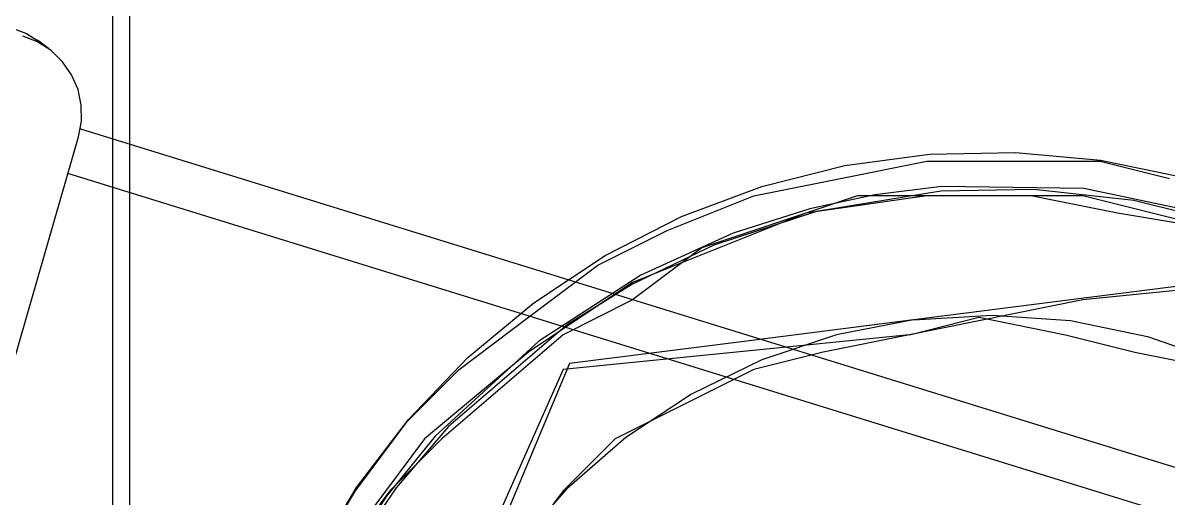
# Model space of a CAD drawing. Extents: x 3 to 592, y 5 to 207.
# Drawn here: x 46.948 to 49.28, y 53.925 to 54.892 of the extents above; entities that cross this region are included whole.
import ezdxf

# ---------------------------------------------------------------- set-up
doc = ezdxf.new("R2010")
doc.units = 0
doc.layers.get('0').update_dxf_attribs({"linetype": 'CONTINUOUS'})

msp = doc.modelspace()

# ---------------------------------------------------------------- linework, layer by layer
at = {"color": 7}
for points in [[(47.165789, 50.684783), (47.165789, 56.823822)], [(47.165789, 50.684783), (47.165789, 56.823822)], [(47.165789, 50.684783), (47.165789, 56.823822)], [(47.165789, 50.684783), (47.165789, 56.823822)], [(47.131111, 50.658889), (47.131111, 56.797222)], [(46.924877, 54.881851), (46.955216, 54.869856), (46.977441, 54.856098)], [(46.924877, 54.881851), (46.955216, 54.869856), (46.977441, 54.856098)], [(47.061191, 54.659565), (47.067188, 54.691668), (47.066835, 54.724124), (47.060132, 54.756226), (47.047079, 54.78586), (47.028735, 54.812671), (47.005452, 54.835249), (46.977935, 54.852888), (46.947949, 54.864882)], [(47.061191, 54.659565), (47.067188, 54.691668), (47.066835, 54.724124), (47.060132, 54.756226), (47.047079, 54.78586), (47.028735, 54.812671), (47.005452, 54.835249), (46.977935, 54.852888), (46.947949, 54.864882)], [(47.000301, 54.839306), (46.977371, 54.856239)], [(47.000301, 54.839306), (46.977371, 54.856239)], [(47.065071, 54.676252), (49.998412, 53.769725)], [(47.065071, 54.676252), (49.998412, 53.769725)], [(46.229976, 51.779205), (47.06112, 54.659636)], [(46.229976, 51.779205), (47.06112, 54.659636)], [(47.536629, 52.354163), (47.491826, 52.447296), (47.430796, 52.610632), (47.38811, 52.779613), (47.364826, 52.952826), (47.361299, 53.127099), (47.376821, 53.300665), (47.412099, 53.471763), (47.466074, 53.637568), (47.538393, 53.796318), (47.627646, 53.945896), (47.733479, 54.084538), (47.854129, 54.210832), (47.988185, 54.32231), (48.133882, 54.418265), (48.289457, 54.49764), (48.452793, 54.558671), (48.621774, 54.601357), (48.794635, 54.62464), (48.96926, 54.628168), (49.142826, 54.612646), (49.313571, 54.577368)], [(47.536629, 52.354163), (47.491826, 52.447296), (47.430796, 52.610632), (47.38811, 52.779613), (47.364826, 52.952826), (47.361299, 53.127099), (47.376821, 53.300665), (47.412099, 53.471763), (47.466074, 53.637568), (47.538393, 53.796318), (47.627646, 53.945896), (47.733479, 54.084538), (47.854129, 54.210832), (47.988185, 54.32231), (48.133882, 54.418265), (48.289457, 54.49764), (48.452793, 54.558671), (48.621774, 54.601357), (48.794635, 54.62464), (48.96926, 54.628168), (49.142826, 54.612646), (49.313571, 54.577368)], [(47.536629, 52.354163), (47.491826, 52.447296), (47.430796, 52.610632), (47.38811, 52.779613), (47.364826, 52.952826), (47.361299, 53.127099), (47.376821, 53.300665), (47.412099, 53.471763), (47.466074, 53.637568), (47.538393, 53.796318), (47.627646, 53.945896), (47.733479, 54.084538), (47.854129, 54.210832), (47.988185, 54.32231), (48.133882, 54.418265), (48.289457, 54.49764), (48.452793, 54.558671), (48.621774, 54.601357), (48.794635, 54.62464), (48.96926, 54.628168), (49.142826, 54.612646), (49.313571, 54.577368)], [(47.536629, 52.354163), (47.491826, 52.447296), (47.430796, 52.610632), (47.38811, 52.779613), (47.364826, 52.952826), (47.361299, 53.127099), (47.376821, 53.300665), (47.412099, 53.471763), (47.466074, 53.637568), (47.538393, 53.796318), (47.627646, 53.945896), (47.733479, 54.084538), (47.854129, 54.210832), (47.988185, 54.32231), (48.133882, 54.418265), (48.289457, 54.49764), (48.452793, 54.558671), (48.621774, 54.601357), (48.794635, 54.62464), (48.96926, 54.628168), (49.142826, 54.612646), (49.313571, 54.577368)], [(47.519167, 52.352222), (47.483889, 52.422778), (47.413333, 52.599167), (47.378056, 52.775556), (47.342778, 52.951944), (47.342778, 53.093056), (47.342778, 53.269444), (47.378056, 53.445833), (47.448611, 53.622222), (47.519167, 53.763333), (47.625, 53.939722), (47.730833, 54.080833), (47.836667, 54.186667), (47.977778, 54.2925), (48.118889, 54.398333), (48.26, 54.468889), (48.436389, 54.539444), (48.612778, 54.574722), (48.789167, 54.61), (48.965556, 54.61), (49.141944, 54.61), (49.283056, 54.574722)], [(49.968349, 53.680239), (47.039671, 54.585306)], [(49.968349, 53.680239), (47.039671, 54.585306)], [(49.409103, 54.491819), (49.108536, 54.554614), (48.819259, 54.558494), (48.682734, 54.541561), (48.550795, 54.513339), (48.394161, 54.463597), (48.206484, 54.378225), (47.998697, 54.244169), (47.787736, 54.050494), (47.688606, 53.928786), (47.597942, 53.789792), (47.519273, 53.634217), (47.455773, 53.463119)], [(49.409103, 54.491819), (49.108536, 54.554614), (48.819259, 54.558494), (48.682734, 54.541561), (48.550795, 54.513339), (48.394161, 54.463597), (48.206484, 54.378225), (47.998697, 54.244169), (47.787736, 54.050494), (47.688606, 53.928786), (47.597942, 53.789792), (47.519273, 53.634217), (47.455773, 53.463119)], [(49.409103, 54.491819), (49.108536, 54.554614), (48.819259, 54.558494), (48.682734, 54.541561), (48.550795, 54.513339), (48.394161, 54.463597), (48.206484, 54.378225), (47.998697, 54.244169), (47.787736, 54.050494), (47.688606, 53.928786), (47.597942, 53.789792), (47.519273, 53.634217), (47.455773, 53.463119)], [(49.409103, 54.491819), (49.108536, 54.554614), (48.819259, 54.558494), (48.682734, 54.541561), (48.550795, 54.513339), (48.394161, 54.463597), (48.206484, 54.378225), (47.998697, 54.244169), (47.787736, 54.050494), (47.688606, 53.928786), (47.597942, 53.789792), (47.519273, 53.634217), (47.455773, 53.463119)], [(49.388889, 54.468889), (49.177222, 54.504167), (49.000833, 54.539444), (48.789167, 54.539444), (48.542222, 54.504167), (48.330556, 54.433611), (48.189444, 54.327778), (48.048333, 54.257222), (47.801389, 54.045556), (47.695556, 53.939722), (47.589722, 53.798611), (47.519167, 53.6575), (47.448611, 53.516389), (47.413333, 53.34), (47.378056, 53.163611), (47.378056, 52.987222), (47.413333, 52.705), (47.448611, 52.528611), (47.483889, 52.3875), (47.554444, 52.211111), (47.660278, 52.07), (47.871944, 51.858333)], [(49.42392, 54.477602), (49.210842, 54.530519), (49.006936, 54.552744), (48.817142, 54.549216), (48.564553, 54.507589), (48.355356, 54.43915), (48.18955, 54.359775), (48.056906, 54.277578), (47.8149, 54.070497), (47.708009, 53.945261), (47.613111, 53.806266), (47.536911, 53.664097), (47.479761, 53.527219), (47.429314, 53.35718), (47.399328, 53.187141), (47.388039, 53.004402), (47.415909, 52.707716), (47.454714, 52.551436), (47.512217, 52.393039), (47.587711, 52.240286), (47.674847, 52.10235), (47.872756, 51.874455)], [(49.42392, 54.477602), (49.210842, 54.530519), (49.006936, 54.552744), (48.817142, 54.549216), (48.564553, 54.507589), (48.355356, 54.43915), (48.18955, 54.359775), (48.056906, 54.277578), (47.8149, 54.070497), (47.708009, 53.945261), (47.613111, 53.806266), (47.536911, 53.664097), (47.479761, 53.527219), (47.429314, 53.35718), (47.399328, 53.187141), (47.388039, 53.004402), (47.415909, 52.707716), (47.454714, 52.551436), (47.512217, 52.393039), (47.587711, 52.240286), (47.674847, 52.10235), (47.872756, 51.874455)], [(49.42392, 54.477602), (49.210842, 54.530519), (49.006936, 54.552744), (48.817142, 54.549216), (48.564553, 54.507589), (48.355356, 54.43915), (48.18955, 54.359775), (48.056906, 54.277578), (47.8149, 54.070497), (47.708009, 53.945261), (47.613111, 53.806266), (47.536911, 53.664097), (47.479761, 53.527219), (47.429314, 53.35718), (47.399328, 53.187141), (47.388039, 53.004402), (47.415909, 52.707716), (47.454714, 52.551436), (47.512217, 52.393039), (47.587711, 52.240286), (47.674847, 52.10235), (47.872756, 51.874455)], [(49.42392, 54.477602), (49.210842, 54.530519), (49.006936, 54.552744), (48.817142, 54.549216), (48.564553, 54.507589), (48.355356, 54.43915), (48.18955, 54.359775), (48.056906, 54.277578), (47.8149, 54.070497), (47.708009, 53.945261), (47.613111, 53.806266), (47.536911, 53.664097), (47.479761, 53.527219), (47.429314, 53.35718), (47.399328, 53.187141), (47.388039, 53.004402), (47.415909, 52.707716), (47.454714, 52.551436), (47.512217, 52.393039), (47.587711, 52.240286), (47.674847, 52.10235), (47.872756, 51.874455)], [(49.388889, 54.468889), (49.106667, 54.539444), (48.789167, 54.539444), (48.648056, 54.539444), (48.542222, 54.504167), (48.365833, 54.433611), (48.189444, 54.363056), (47.977778, 54.221944), (47.766111, 54.045556), (47.660278, 53.904444), (47.589722, 53.763333), (47.519167, 53.622222), (47.448611, 53.445833)], [(49.462761, 54.375967), (49.113863, 54.33187), (48.762144, 54.28742)], [(49.462761, 54.375967), (49.113863, 54.33187), (48.762144, 54.28742)], [(49.462761, 54.375967), (49.113863, 54.33187), (48.762144, 54.28742)], [(49.462761, 54.375967), (49.113863, 54.33187), (48.762144, 54.28742)], [(49.459444, 54.363056), (49.106667, 54.327778), (48.753889, 54.257222)], [(48.762109, 54.287244), (48.605122, 54.256905), (48.453075, 54.206105), (48.309495, 54.135902), (48.175792, 54.047707), (48.055142, 53.942932), (47.948956, 53.822988), (47.85935, 53.690696), (47.788089, 53.547469)], [(48.762109, 54.287244), (48.605122, 54.256905), (48.453075, 54.206105), (48.309495, 54.135902), (48.175792, 54.047707), (48.055142, 53.942932), (47.948956, 53.822988), (47.85935, 53.690696), (47.788089, 53.547469)], [(48.762109, 54.287244), (48.605122, 54.256905), (48.453075, 54.206105), (48.309495, 54.135902), (48.175792, 54.047707), (48.055142, 53.942932), (47.948956, 53.822988), (47.85935, 53.690696), (47.788089, 53.547469)], [(48.762109, 54.287244), (48.605122, 54.256905), (48.453075, 54.206105), (48.309495, 54.135902), (48.175792, 54.047707), (48.055142, 53.942932), (47.948956, 53.822988), (47.85935, 53.690696), (47.788089, 53.547469)], [(48.762109, 54.287244), (48.4118, 54.242794), (48.061492, 54.198696)], [(48.762109, 54.287244), (48.4118, 54.242794), (48.061492, 54.198696)], [(48.762109, 54.287244), (48.4118, 54.242794), (48.061492, 54.198696)], [(48.762109, 54.287244), (48.4118, 54.242794), (48.061492, 54.198696)], [(48.753889, 54.257222), (48.895, 54.2925), (49.071389, 54.257222), (49.2125, 54.221944), (49.388889, 54.186667), (49.53, 54.116111), (49.635833, 54.010278), (49.776944, 53.904444), (49.882778, 53.798611)], [(48.762109, 54.287244), (48.921917, 54.296769), (49.081372, 54.285832), (49.238359, 54.25373), (49.389347, 54.201519), (49.532575, 54.129905), (49.66522, 54.040299), (49.785164, 53.934466), (49.889939, 53.813463)], [(48.762109, 54.287244), (48.921917, 54.296769), (49.081372, 54.285832), (49.238359, 54.25373), (49.389347, 54.201519), (49.532575, 54.129905), (49.66522, 54.040299), (49.785164, 53.934466), (49.889939, 53.813463)], [(48.762109, 54.287244), (48.921917, 54.296769), (49.081372, 54.285832), (49.238359, 54.25373), (49.389347, 54.201519), (49.532575, 54.129905), (49.66522, 54.040299), (49.785164, 53.934466), (49.889939, 53.813463)], [(48.762109, 54.287244), (48.921917, 54.296769), (49.081372, 54.285832), (49.238359, 54.25373), (49.389347, 54.201519), (49.532575, 54.129905), (49.66522, 54.040299), (49.785164, 53.934466), (49.889939, 53.813463)], [(48.753889, 54.257222), (48.5775, 54.221944), (48.436389, 54.186667), (48.295278, 54.116111), (48.154167, 54.045556), (48.048333, 53.939722), (47.9425, 53.798611), (47.836667, 53.6575), (47.766111, 53.516389)], [(48.753889, 54.257222), (48.401111, 54.221944), (48.048333, 54.186667)], [(48.048333, 54.186667), (47.907222, 53.869167), (47.766111, 53.516389)], [(48.061457, 54.19852), (47.925284, 53.874317), (47.788054, 53.547292)], [(48.061457, 54.19852), (47.925284, 53.874317), (47.788054, 53.547292)], [(48.061457, 54.19852), (47.925284, 53.874317), (47.788054, 53.547292)], [(48.061457, 54.19852), (47.925284, 53.874317), (47.788054, 53.547292)]]:
    msp.add_lwpolyline(points, dxfattribs=at)

doc.saveas('drawing.dxf')
